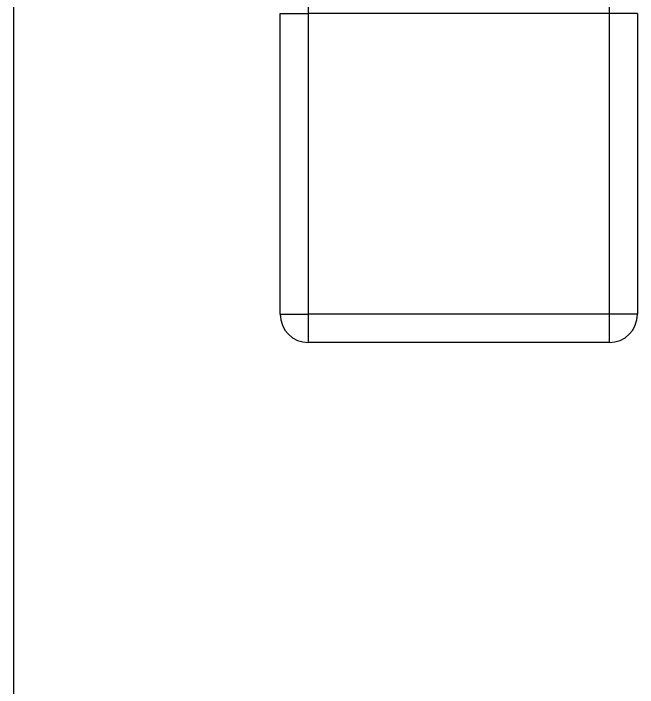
# Model space of a CAD drawing. Header units: millimetres. Extents: x 101 to 291, y 114 to 180.
# Drawn here: x 101.03 to 112.03, y 159.82 to 171.7 of the extents above; entities that cross this region are included whole.
import ezdxf

# ---------------------------------------------------------------- set-up
doc = ezdxf.new("R2010")
doc.units = ezdxf.units.MM

msp = doc.modelspace()

# ---------------------------------------------------------------- linework, layer by layer
at = {"color": 7, "linetype": 'Continuous', "lineweight": 25}
for p, q in [((101.034, 174.2), (101.034, 114.2)), ((106.234, 171.7), (106.234, 172.2)), ((111.534, 172.2), (111.534, 171.7)), ((105.734, 171.7), (106.234, 171.7)), ((105.734, 166.4), (105.734, 171.7)), ((106.234, 166.4), (106.234, 171.7)), ((111.534, 171.7), (106.234, 171.7)), ((111.534, 171.7), (111.534, 166.4)), ((112.034, 171.7), (111.534, 171.7)), ((112.034, 171.7), (112.034, 166.4)), ((105.734, 166.4), (106.234, 166.4)), ((106.234, 165.9), (106.234, 166.4)), ((111.534, 166.4), (106.234, 166.4)), ((111.534, 166.4), (111.534, 165.9)), ((112.034, 166.4), (111.534, 166.4)), ((111.534, 165.9), (106.234, 165.9))]:
    msp.add_line(p, q, dxfattribs=at)
for centre, start, end in [((106.234, 166.4), 180, 270), ((111.534, 166.4), 270, 0)]:
    msp.add_arc(centre, 0.5, start, end, dxfattribs=at)

doc.saveas('drawing.dxf')
